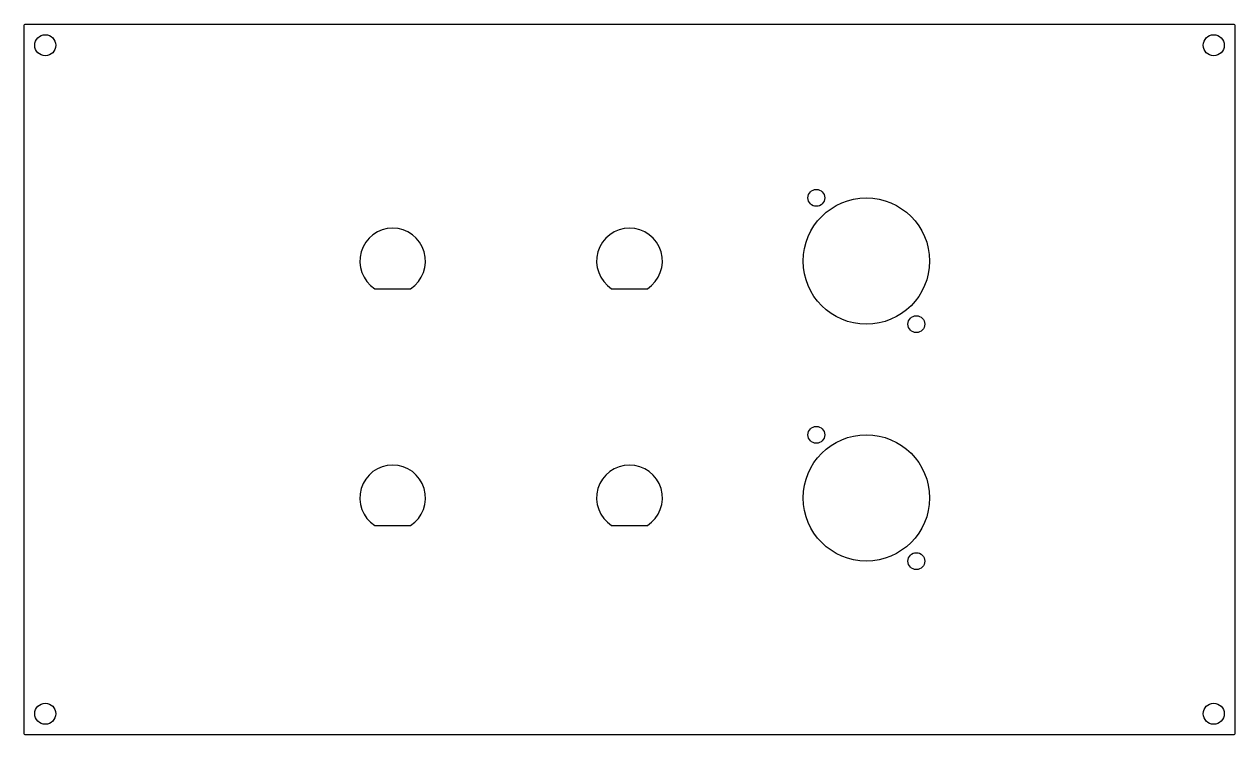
# Model space of a CAD drawing. Header units: millimetres. Extents: x 0 to 230, y 0 to 135.
import ezdxf

# ---------------------------------------------------------------- set-up
doc = ezdxf.new("R2010")
doc.units = ezdxf.units.MM
doc.layers.get('0').update_dxf_attribs({"linetype": 'CONTINUOUS'})

msp = doc.modelspace()

# ---------------------------------------------------------------- linework, layer by layer
for points in [[(0.25, 0, -0.414214), (0, 0.25), (0, 134.75, -0.414214), (0.25, 135), (229.75, 135, -0.414214), (230, 134.75), (230, 0.25, -0.414214), (229.75, 0)], [(66.61, 84.75), (73.39, 84.75, 3.391165)], [(111.61, 84.75), (118.39, 84.75, 3.391165)], [(66.61, 39.75), (73.39, 39.75, 3.391165)], [(111.61, 39.75), (118.39, 39.75, 3.391165)]]:
    msp.add_lwpolyline(points, format="xyb", close=True)
for centre, radius in [((4, 131), 2), ((226, 131), 2), ((150.5, 102), 1.6), ((160, 90), 12), ((169.5, 78), 1.6), ((150.5, 57), 1.6), ((160, 45), 12), ((169.5, 33), 1.6), ((4, 4), 2), ((226, 4), 2)]:
    msp.add_circle(centre, radius)

doc.saveas('drawing.dxf')
